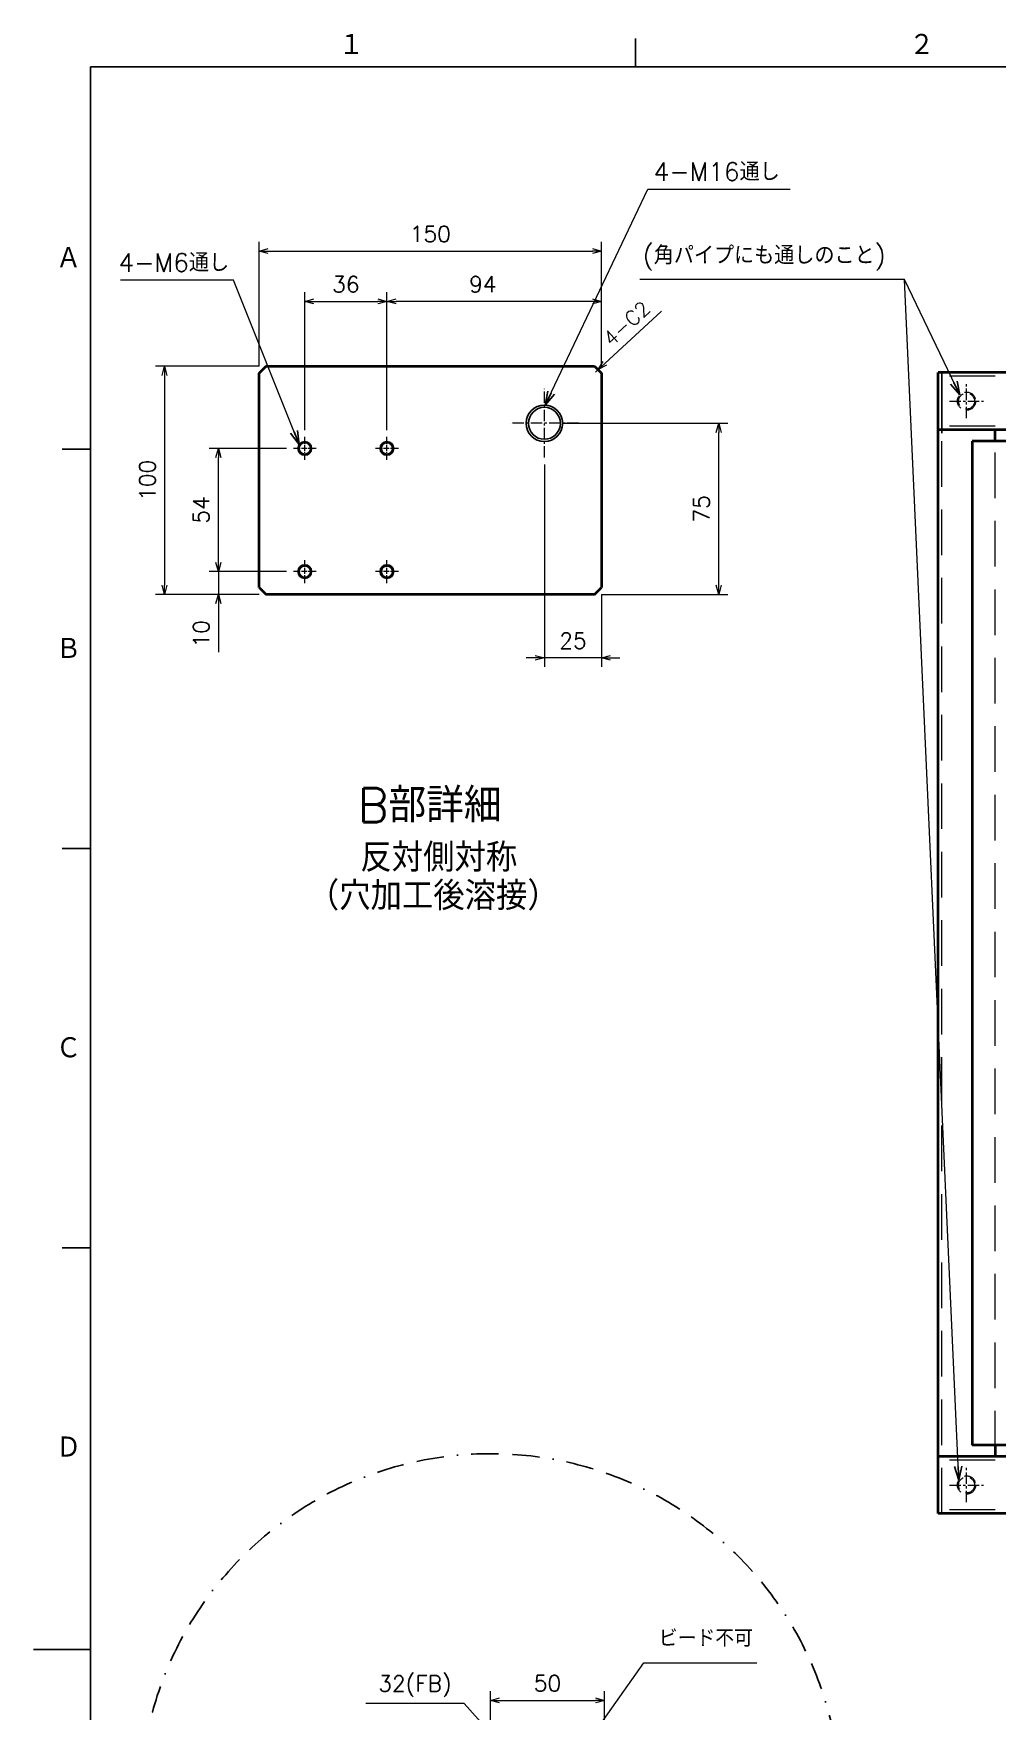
# Model space of a CAD drawing. Header units: millimetres. Extents: x 6568 to 10713, y -5304 to -2399.
# Drawn here: x 6658 to 7502, y -3890 to -2420 of the extents above; entities that cross this region are included whole.
import ezdxf
from ezdxf.enums import TextEntityAlignment as Align

# ---------------------------------------------------------------- set-up
doc = ezdxf.new("R2010")
doc.units = ezdxf.units.MM
doc.header["$LTSCALE"] = 8
doc.header["$MEASUREMENT"] = 0
for name, pattern in [('BORDERX2', [3.5, 1, -0.5, 1, -0.5, 0, -0.5]), ('CENTER', [2, 1.25, -0.25, 0.25, -0.25]), ('DASHED', [0.75, 0.5, -0.25])]:
    doc.linetypes.add(name, pattern=pattern)
doc.layers.add('DIMENSION', color=5, linetype='Continuous', lineweight=15)
doc.layers.add('TXT1', color=5, linetype='Continuous')
doc.layers.add('図面枠', color=6, linetype='Continuous')
doc.styles.add('KANJI', font='TXT', dxfattribs={"bigfont": 'BIGFONT'})
doc.styles.get("Standard").update_dxf_attribs({"font": 'txt.shx', "bigfont": 'extfont.shx'})
doc.dimstyles.get("Standard").update_dxf_attribs({"dimtxt": 3.2, "dimasz": 2.5, "dimexe": 1.5, "dimexo": 2, "dimgap": 1, "dimtad": 3, "dimdec": 3, "dimdsep": 46, "dimtxsty": 'Standard', "dimblk": 'OPEN30', "dimcen": 0.1, "dimclrd": 5, "dimclre": 5, "dimclrt": 5, "dimazin": 2, "dimtfac": 0.4, "dimtdec": 3, "dimtmove": 0, "dimatfit": 3, "dimldrblk": 'OPEN30', "dimfxl": 1, "dimtolj": 2, "dimlwd": 15, "dimlwe": 15, "dimarcsym": 0})
doc.dimstyles.new('STANDARD$0', dxfattribs={"dimtxt": 0.18, "dimasz": 0.18, "dimexe": 0.18, "dimexo": 0.0625, "dimgap": 0.09, "dimtad": 0, "dimtih": 1, "dimtoh": 1, "dimdec": 4, "dimzin": 0, "dimdsep": 46, "dimtxsty": 'Standard', "dimcen": 0.09, "dimadec": 0, "dimazin": 0, "dimtfac": 1, "dimtdec": 4, "dimtofl": 0, "dimtmove": 0, "dimatfit": 3, "dimfxl": 1, "dimtolj": 1, "dimtzin": 0, "dimarcsym": 0})

# ---------------------------------------------------------------- blocks, each defined once
blk = doc.blocks.new('YumA1')
at = {"layer": '図面枠', "color": 3, "linetype": 'Continuous'}
for p, q in [((123.5, 571), (123.5, 576)), ((28, 504), (23, 504)), ((28, 434), (23, 434)), ((28, 364), (23, 364)), ((28, 293.56), (18, 293.56))]:
    blk.add_line(p, q, dxfattribs=at)
at = {"layer": '図面枠', "color": 6, "linetype": 'Continuous'}
for p, q in [((28, 571), (819, 571)), ((28, 17), (28, 571))]:
    blk.add_line(p, q, dxfattribs=at)
at = {"layer": '図面枠', "color": 3, "linetype": 'Continuous', "style": 'KANJI'}
for s, p in [('１', (71.5, 572.88)), ('２', (171.5, 572.88)), ('Ａ', (21.93, 535.5)), ('Ｂ', (21.93, 467)), ('Ｃ', (21.93, 397)), ('Ｄ', (21.93, 327))]:
    blk.add_text(s, height=4, dxfattribs=at).set_placement(p)
blk = doc.blocks.new('_Open30')
at = {"color": 0, "lineweight": -2}
for p, q in [((-1, 0.27), (0, 0)), ((0, 0), (-1, -0.27)), ((0, 0), (-1, 0))]:
    blk.add_line(p, q, dxfattribs=at)
blk = doc.blocks.new('*D305')
at = {"color": 4, "linetype": 'Continuous', "lineweight": 13}
for p, q in [((7208, -2662.9), (7158.2, -2708.8)), ((7150.1, -2716.3), (7152.3, -2714.2))]:
    blk.add_line(p, q, dxfattribs=at)
at = {"color": 4, "linetype": 'Continuous', "lineweight": 13, "xscale": 8, "yscale": 8, "zscale": 8, "rotation": 222.6386435021874}
blk.add_blockref('_Open30', (7152.3, -2714.2), dxfattribs=at)
at = {"color": 4, "linetype": 'Continuous', "lineweight": 13, "insert": (7177.3, -2673.7), "char_height": 12.8, "attachment_point": 5, "rotation": 42.6386}
blk.add_mtext('\\A2;4-C2', dxfattribs=at)
blk = doc.blocks.new('*D304')
at = {"color": 4, "linetype": 'Continuous', "lineweight": 13}
for p, q in [((6879.3, -2783.2), (6811.5, -2783.2)), ((6819.5, -2883.2), (6819.5, -2791.2)), ((6879.3, -2891.2), (6811.5, -2891.2))]:
    blk.add_line(p, q, dxfattribs=at)
at = {"color": 4, "linetype": 'Continuous', "lineweight": 13, "xscale": 8, "yscale": 8, "zscale": 8}
for p, rotation in [((6819.5, -2783.2), 90), ((6819.5, -2891.2), 270)]:
    blk.add_blockref('_Open30', p, dxfattribs=dict(at, rotation=rotation))
at = {"color": 4, "linetype": 'Continuous', "lineweight": 13, "insert": (6804.5, -2837.2), "char_height": 14, "attachment_point": 5, "rotation": 90}
blk.add_mtext('\\A2;54', dxfattribs=at)
blk = doc.blocks.new('*D303')
at = {"color": 4, "linetype": 'Continuous', "lineweight": 13}
for p, q in [((6895.3, -2767.2), (6895.3, -2646.4)), ((6967.3, -2767.2), (6967.3, -2646.4)), ((6903.3, -2654.4), (6959.3, -2654.4))]:
    blk.add_line(p, q, dxfattribs=at)
at = {"color": 4, "linetype": 'Continuous', "lineweight": 13, "xscale": 8, "yscale": 8, "zscale": 8, "rotation": 180}
blk.add_blockref('_Open30', (6895.3, -2654.4), dxfattribs=at)
at = {"color": 4, "linetype": 'Continuous', "lineweight": 13, "xscale": 8, "yscale": 8, "zscale": 8}
blk.add_blockref('_Open30', (6967.3, -2654.4), dxfattribs=at)
at = {"color": 4, "linetype": 'Continuous', "lineweight": 13, "insert": (6931.3, -2639.4), "char_height": 14, "attachment_point": 5}
blk.add_mtext('\\A2;36', dxfattribs=at)
blk = doc.blocks.new('*D302')
at = {"color": 4, "linetype": 'Continuous', "lineweight": 13}
for p, q in [((7105.3, -2797.3), (7105.3, -2974.8)), ((7155.3, -2911.2), (7155.3, -2974.8)), ((7097.3, -2966.8), (7089.3, -2966.8)), ((7155.3, -2966.8), (7105.3, -2966.8)), ((7163.3, -2966.8), (7171.3, -2966.8))]:
    blk.add_line(p, q, dxfattribs=at)
at = {"color": 4, "linetype": 'Continuous', "lineweight": 13, "xscale": 8, "yscale": 8, "zscale": 8}
blk.add_blockref('_Open30', (7105.3, -2966.8), dxfattribs=at)
at = {"color": 4, "linetype": 'Continuous', "lineweight": 13, "xscale": 8, "yscale": 8, "zscale": 8, "rotation": 180}
blk.add_blockref('_Open30', (7155.3, -2966.8), dxfattribs=at)
at = {"color": 4, "linetype": 'Continuous', "lineweight": 13, "insert": (7130.3, -2951.8), "char_height": 14, "attachment_point": 5}
blk.add_mtext('\\A2;25', dxfattribs=at)
blk = doc.blocks.new('*D301')
at = {"color": 4, "linetype": 'Continuous', "lineweight": 13}
for p, q in [((7121.3, -2761.2), (7266, -2761.2)), ((7258, -2903.2), (7258, -2769.2)), ((7155.3, -2911.2), (7266, -2911.2))]:
    blk.add_line(p, q, dxfattribs=at)
at = {"color": 4, "linetype": 'Continuous', "lineweight": 13, "xscale": 8, "yscale": 8, "zscale": 8}
for p, rotation in [((7258, -2761.2), 90), ((7258, -2911.2), 270)]:
    blk.add_blockref('_Open30', p, dxfattribs=dict(at, rotation=rotation))
at = {"color": 4, "linetype": 'Continuous', "lineweight": 13, "insert": (7243, -2836.2), "char_height": 14, "attachment_point": 5, "rotation": 90}
blk.add_mtext('\\A2;75', dxfattribs=at)
blk = doc.blocks.new('*D300')
at = {"color": 4, "linetype": 'Continuous', "lineweight": 13}
for p, q in [((6855.3, -2711.2), (6855.3, -2602.3)), ((7155.3, -2711.2), (7155.3, -2602.3)), ((6863.3, -2610.3), (7147.3, -2610.3))]:
    blk.add_line(p, q, dxfattribs=at)
at = {"color": 4, "linetype": 'Continuous', "lineweight": 13, "xscale": 8, "yscale": 8, "zscale": 8, "rotation": 180}
blk.add_blockref('_Open30', (6855.3, -2610.3), dxfattribs=at)
at = {"color": 4, "linetype": 'Continuous', "lineweight": 13, "xscale": 8, "yscale": 8, "zscale": 8}
blk.add_blockref('_Open30', (7155.3, -2610.3), dxfattribs=at)
at = {"color": 4, "linetype": 'Continuous', "lineweight": 13, "insert": (7005.3, -2595.3), "char_height": 14, "attachment_point": 5}
blk.add_mtext('\\A2;150', dxfattribs=at)
blk = doc.blocks.new('*D299')
at = {"color": 4, "linetype": 'Continuous', "lineweight": 13}
for p, q in [((6855.3, -2711.2), (6764.3, -2711.2)), ((6772.3, -2719.2), (6772.3, -2903.2)), ((6855.3, -2911.2), (6764.3, -2911.2))]:
    blk.add_line(p, q, dxfattribs=at)
at = {"color": 4, "linetype": 'Continuous', "lineweight": 13, "xscale": 8, "yscale": 8, "zscale": 8}
for p, rotation in [((6772.3, -2711.2), 90), ((6772.3, -2911.2), 270)]:
    blk.add_blockref('_Open30', p, dxfattribs=dict(at, rotation=rotation))
at = {"color": 4, "linetype": 'Continuous', "lineweight": 13, "insert": (6757.3, -2811.2), "char_height": 14, "attachment_point": 5, "rotation": 90}
blk.add_mtext('\\A2;100', dxfattribs=at)
blk = doc.blocks.new('*D298')
at = {"color": 4, "linetype": 'Continuous', "lineweight": 13}
for p, q in [((6967.3, -2767.2), (6967.3, -2646.4)), ((7155.3, -2711.2), (7155.3, -2646.4)), ((7147.3, -2654.4), (6975.3, -2654.4))]:
    blk.add_line(p, q, dxfattribs=at)
at = {"color": 4, "linetype": 'Continuous', "lineweight": 13, "xscale": 8, "yscale": 8, "zscale": 8, "rotation": 180}
blk.add_blockref('_Open30', (6967.3, -2654.4), dxfattribs=at)
at = {"color": 4, "linetype": 'Continuous', "lineweight": 13, "xscale": 8, "yscale": 8, "zscale": 8}
blk.add_blockref('_Open30', (7155.3, -2654.4), dxfattribs=at)
at = {"color": 4, "linetype": 'Continuous', "lineweight": 13, "insert": (7051.3, -2639.4), "char_height": 14, "attachment_point": 5}
blk.add_mtext('\\A2;94', dxfattribs=at)
blk = doc.blocks.new('*D297')
at = {"color": 4, "linetype": 'Continuous', "lineweight": 13}
for p, q in [((6819.5, -2883.2), (6819.5, -2875.2)), ((6879.3, -2891.2), (6811.5, -2891.2)), ((6819.5, -2891.2), (6819.5, -2911.2)), ((6855.3, -2911.2), (6811.5, -2911.2)), ((6819.5, -2919.2), (6819.5, -2961.9))]:
    blk.add_line(p, q, dxfattribs=at)
at = {"color": 4, "linetype": 'Continuous', "lineweight": 13, "xscale": 8, "yscale": 8, "zscale": 8}
for p, rotation in [((6819.5, -2891.2), 270), ((6819.5, -2911.2), 90)]:
    blk.add_blockref('_Open30', p, dxfattribs=dict(at, rotation=rotation))
at = {"color": 4, "linetype": 'Continuous', "lineweight": 13, "insert": (6804.5, -2945.7), "char_height": 14, "attachment_point": 5, "rotation": 90}
blk.add_mtext('\\A2;10', dxfattribs=at)
blk = doc.blocks.new('*D438')
at = {"color": 4, "linetype": 'Continuous', "lineweight": 13}
for p, q in [((7058, -3974.3), (7058, -3872.6)), ((7066, -3880.6), (7150, -3880.6)), ((7158, -3974.3), (7158, -3872.6))]:
    blk.add_line(p, q, dxfattribs=at)
at = {"color": 4, "linetype": 'Continuous', "lineweight": 13, "xscale": 8, "yscale": 8, "zscale": 8, "rotation": 180}
blk.add_blockref('_Open30', (7058, -3880.6), dxfattribs=at)
at = {"color": 4, "linetype": 'Continuous', "lineweight": 13, "xscale": 8, "yscale": 8, "zscale": 8}
blk.add_blockref('_Open30', (7158, -3880.6), dxfattribs=at)
at = {"color": 4, "linetype": 'Continuous', "lineweight": 13, "insert": (7108, -3865.6), "char_height": 14, "attachment_point": 5}
blk.add_mtext('\\A2;50', dxfattribs=at)
blk = doc.blocks.new('*D439')
at = {"color": 4, "linetype": 'Continuous', "lineweight": 13}
for p, q in [((7034.8, -3883.2), (6948.8, -3883.2)), ((7066.9, -3919), (7034.8, -3883.2)), ((7034.9, -3965.3), (7034.9, -3911)), ((7098.9, -3965.3), (7098.9, -3911)), ((7042.9, -3919), (7090.9, -3919))]:
    blk.add_line(p, q, dxfattribs=at)
at = {"color": 4, "linetype": 'Continuous', "lineweight": 13, "xscale": 8, "yscale": 8, "zscale": 8, "rotation": 180}
blk.add_blockref('_Open30', (7034.9, -3919), dxfattribs=at)
at = {"color": 4, "linetype": 'Continuous', "lineweight": 13, "xscale": 8, "yscale": 8, "zscale": 8}
blk.add_blockref('_Open30', (7098.9, -3919), dxfattribs=at)
at = {"color": 4, "linetype": 'Continuous', "lineweight": 13, "insert": (6991.8, -3868.2), "char_height": 14, "attachment_point": 5}
blk.add_mtext('\\A2;32(FB)', dxfattribs=at)

msp = doc.modelspace()

# ---------------------------------------------------------------- linework, layer by layer
at = {"lineweight": 35}
for p, q in [((6861.2771, -2711.2283), (6855.2771, -2717.2283)), ((6855.2771, -2717.2283), (6861.2771, -2711.2283)), ((6855.2771, -2905.2283), (6855.2771, -2717.2283)), ((6861.2771, -2711.2283), (7149.2771, -2711.2283)), ((7149.2771, -2711.2283), (7155.2771, -2717.2283)), ((7155.2771, -2717.2283), (7155.2771, -2905.2283)), ((6855.2771, -2905.2283), (6861.2771, -2911.2283)), ((7149.2771, -2911.2283), (6861.2771, -2911.2283)), ((7149.2771, -2911.2283), (7155.2771, -2905.2283))]:
    msp.add_line(p, q, dxfattribs=at)
at = {"color": 105, "lineweight": 35}
for p, q in [((7892.7909, -2716.8207), (7450.2794, -2716.8207)), ((7450.2794, -3716.8207), (7450.2794, -2716.8207)), ((7890.9585, -2766.8207), (7450.2794, -2766.8207)), ((7450.2794, -3666.8207), (7450.2794, -2766.8207)), ((7480.2794, -2776.8207), (7480.2794, -3656.8207)), ((7892.4117, -2776.8207), (7480.2794, -2776.8207)), ((7500.2794, -2776.8207), (7500.2794, -2766.8207)), ((7889.3136, -3656.8207), (7480.2794, -3656.8207)), ((7500.2794, -3656.8207), (7500.2794, -3666.8207)), ((7890.4579, -3666.8207), (7450.2794, -3666.8207)), ((7890.4108, -3716.8207), (7450.2794, -3716.8207))]:
    msp.add_line(p, q, dxfattribs=at)
at = {"color": 105}
msp.add_line((7453.4794, -2769.7975), (7453.4794, -2716.8207), dxfattribs=at)
at = {"color": 105, "linetype": 'DASHED', "lineweight": 9, "ltscale": 10}
for p, q in [((8700.2541, -2720.0207), (7453.4794, -2720.0207)), ((8700.2541, -2763.6207), (7453.4794, -2763.6207)), ((7453.4794, -3716.8207), (7453.4794, -2769.7975)), ((7500.2794, -3666.8207), (7500.2794, -2766.8207)), ((7500.2794, -3666.8207), (7500.2794, -2766.8207)), ((7500.2794, -3666.8207), (7500.2794, -2766.8207)), ((8700.2541, -3670.0207), (7453.4794, -3670.0207)), ((8700.2541, -3713.6207), (7453.4794, -3713.6207))]:
    msp.add_line(p, q, dxfattribs=at)
at = {"color": 1, "linetype": 'CENTER', "lineweight": 13}
for p, q in [((7105.2771, -2791.2911), (7105.2771, -2731.1654)), ((7475.2794, -2756.8521), (7475.2794, -2726.7892)), ((7460.2479, -2741.8207), (7490.3108, -2741.8207)), ((7135.3399, -2761.2283), (7075.2142, -2761.2283)), ((7475.2794, -3706.8521), (7475.2794, -3676.7892)), ((7460.2479, -3691.8207), (7490.3108, -3691.8207))]:
    msp.add_line(p, q, dxfattribs=at)
at = {"color": 1, "linetype": 'CENTER', "lineweight": 13, "ltscale": 0.5}
for p, q in [((6895.2771, -2793.2492), (6895.2771, -2773.2073)), ((6967.2771, -2793.2492), (6967.2771, -2773.2073)), ((6905.298, -2783.2283), (6885.2561, -2783.2283)), ((6977.298, -2783.2283), (6957.2561, -2783.2283)), ((6895.2771, -2901.2492), (6895.2771, -2881.2073)), ((6967.2771, -2901.2492), (6967.2771, -2881.2073)), ((6905.298, -2891.2283), (6885.2561, -2891.2283)), ((6977.298, -2891.2283), (6957.2561, -2891.2283))]:
    msp.add_line(p, q, dxfattribs=at)
at = {"color": 105, "linetype": 'DASHED', "lineweight": 13, "ltscale": 3}
for centre, radius in [((7475.2794, -2741.8207), 8), ((7475.2794, -2741.8207), 7), ((7475.2794, -3691.8207), 8), ((7475.2794, -3691.8207), 7)]:
    msp.add_circle(centre, radius, dxfattribs=at)
for centre, radius in [((7105.2771, -2761.2283), 16), ((7105.2771, -2761.2283), 14), ((6895.2771, -2783.2283), 6), ((6895.2771, -2783.2283), 5), ((6967.2771, -2783.2283), 6), ((6967.2771, -2783.2283), 5), ((6895.2771, -2891.2283), 6), ((6895.2771, -2891.2283), 5), ((6967.2771, -2891.2283), 6), ((6967.2771, -2891.2283), 5)]:
    msp.add_circle(centre, radius)
at = {"linetype": 'BORDERX2', "ltscale": 3}
msp.add_circle((7057.991, -3971.2653), 306.9181, dxfattribs=at)

# ---------------------------------------------------------------- block references
at = {"layer": '図面枠', "xscale": 4.999997979999534, "yscale": 4.999997980000443, "zscale": 4.999997980000008}
msp.add_blockref('YumA1', (6567.5441, -5303.8499), dxfattribs=at)

# ---------------------------------------------------------------- texts
at = {"layer": 'DIMENSION', "color": 4, "lineweight": 13, "attachment_point": 7}
for s, insert, char_height in [('4-M16通し', (7200.9602, -2548.6632), 16), ('(角パイプにも通しのこと)', (7191.5072, -2627.2475), 16), ('4-M6通し', (6732.0195, -2628.3499), 16), ('ビード不可', (7205.5165, -3833.5965), 15)]:
    msp.add_mtext(s, dxfattribs=dict(at, insert=insert, char_height=char_height))
at = {"layer": 'TXT1'}
for s, height, p in [('B部詳細', 30, (7004.6521, -3094.3997)), ('反対側対称', 25, (7012.7137, -3140.5556)), ('（穴加工後溶接）', 25, (7007.8759, -3174.0851))]:
    msp.add_text(s, height=height, dxfattribs=at).set_placement(p, align=Align.MIDDLE)

# ---------------------------------------------------------------- dimensions: what is measured, and where the dimension line sits
at = {"color": 4, "linetype": 'Continuous', "lineweight": 13}
for base, p1, p2, picture, middle in [((7155.2771, -2610.2713), (6855.2771, -2717.2283), (7155.2771, -2717.2283), '*D300', (7005.2771, -2595.2713)), ((7157.991, -3880.5706), (7057.991, -3980.2653), (7157.991, -3980.2653), '*D438', (7107.991, -3865.5706))]:
    dim = msp.add_linear_dim(base=base, p1=p1, p2=p2, dimstyle='STANDARD$0', override={"dimscale": 4, "dimtxt": 3.5, "dimasz": 2, "dimexe": 2, "dimexo": 1.5, "dimgap": 2, "dimtad": 3, "dimtih": 0, "dimtoh": 0, "dimdec": 3, "dimlfac": 0.5, "dimzin": 8, "dimdsep": 0, "dimblk1": 'Open30', "dimblk2": 'Open30', "dimsah": 1, "dimcen": 0.1, "dimclrd": 4, "dimclre": 4, "dimclrt": 4, "dimadec": 2, "dimazin": 2, "dimtp": 0.03, "dimtfac": 0.7, "dimtdec": 3, "dimtofl": 1, "dimldrblk": 'Open30', "dimtvp": 0.7, "dimtolj": 2, "dimtzin": 8, "dimlwd": 13, "dimlwe": 13}, dxfattribs=at)
    dim.commit()
    dim.dimension.update_dxf_attribs({"geometry": picture, "text_midpoint": middle})
for base, p1, p2, picture, middle in [((6967.2771, -2654.3576), (6895.2771, -2773.2073), (6967.2771, -2773.2073), '*D303', (6931.2771, -2654.3576)), ((6967.2771, -2654.3576), (7155.2771, -2717.2283), (6967.2771, -2773.2073), '*D298', (7051.2771, -2654.3576)), ((7105.2771, -2966.8265), (7155.2771, -2905.2283), (7105.2771, -2791.2911), '*D302', (7130.2771, -2966.8265))]:
    dim = msp.add_linear_dim(base=base, p1=p1, p2=p2, dimstyle='STANDARD$0', override={"dimscale": 4, "dimtxt": 3.5, "dimasz": 2, "dimexe": 2, "dimexo": 1.5, "dimgap": 2, "dimtad": 3, "dimtih": 0, "dimtoh": 0, "dimdec": 3, "dimlfac": 0.5, "dimzin": 8, "dimdsep": 0, "dimblk1": 'Open30', "dimblk2": 'Open30', "dimsah": 1, "dimcen": 0.1, "dimclrd": 4, "dimclre": 4, "dimclrt": 4, "dimadec": 2, "dimazin": 2, "dimtp": 0.03, "dimtfac": 0.7, "dimtdec": 3, "dimtofl": 1, "dimldrblk": 'Open30', "dimtvp": 0.7, "dimtolj": 2, "dimtzin": 8, "dimlwd": 13, "dimlwe": 13}, dxfattribs=at)
    dim.commit()
    dim.dimension.update_dxf_attribs({"geometry": picture, "text_midpoint": middle, "dimtype": 160})
dim = msp.add_radius_dim(center=(7150.0749, -2716.256), mpoint=(7152.2771, -2714.2283), text='4-C2', dimstyle='Standard', override={"dimscale": 4, "dimasz": 2, "dimexe": 2, "dimexo": 1.5, "dimgap": 1.6, "dimdsep": 0, "dimblk1": 'Open30', "dimblk2": 'Open30', "dimsah": 1, "dimclrd": 4, "dimclre": 4, "dimclrt": 4, "dimtp": 0.03, "dimtfac": 0.7, "dimtvp": 0.7, "dimlwd": 13, "dimlwe": 13}, dxfattribs=at)
dim.commit()
dim.dimension.update_dxf_attribs({"geometry": '*D305', "text_midpoint": (7186.0185, -2683.1595)})
dim = msp.add_linear_dim(base=(6772.2889, -2911.2283), p1=(6861.2771, -2711.2283), p2=(6861.2771, -2911.2283), angle=270, dimstyle='STANDARD$0', override={"dimscale": 4, "dimtxt": 3.5, "dimasz": 2, "dimexe": 2, "dimexo": 1.5, "dimgap": 2, "dimtad": 3, "dimtih": 0, "dimtoh": 0, "dimdec": 3, "dimlfac": 0.5, "dimzin": 8, "dimdsep": 0, "dimblk1": 'Open30', "dimblk2": 'Open30', "dimsah": 1, "dimcen": 0.1, "dimclrd": 4, "dimclre": 4, "dimclrt": 4, "dimadec": 2, "dimazin": 2, "dimtp": 0.03, "dimtfac": 0.7, "dimtdec": 3, "dimtofl": 1, "dimldrblk": 'Open30', "dimtvp": 0.7, "dimtolj": 2, "dimtzin": 8, "dimlwd": 13, "dimlwe": 13}, dxfattribs=at)
dim.commit()
dim.dimension.update_dxf_attribs({"geometry": '*D299', "text_midpoint": (6757.2889, -2811.2283)})
for base, p1, p2, picture, middle in [((7257.9741, -2761.2283), (7149.2771, -2911.2283), (7115.3399, -2761.2283), '*D301', (7257.9741, -2836.2283)), ((6819.4876, -2783.2283), (6885.2561, -2891.2283), (6885.2561, -2783.2283), '*D304', (6819.4876, -2837.2283)), ((6819.4876, -2891.2283), (6861.2771, -2911.2283), (6885.2561, -2891.2283), '*D297', (6819.4876, -2945.7283))]:
    dim = msp.add_linear_dim(base=base, p1=p1, p2=p2, angle=270, dimstyle='STANDARD$0', override={"dimscale": 4, "dimtxt": 3.5, "dimasz": 2, "dimexe": 2, "dimexo": 1.5, "dimgap": 2, "dimtad": 3, "dimtih": 0, "dimtoh": 0, "dimdec": 3, "dimlfac": 0.5, "dimzin": 8, "dimdsep": 0, "dimblk1": 'Open30', "dimblk2": 'Open30', "dimsah": 1, "dimcen": 0.1, "dimclrd": 4, "dimclre": 4, "dimclrt": 4, "dimadec": 2, "dimazin": 2, "dimtp": 0.03, "dimtfac": 0.7, "dimtdec": 3, "dimtofl": 1, "dimldrblk": 'Open30', "dimtvp": 0.7, "dimtolj": 2, "dimtzin": 8, "dimlwd": 13, "dimlwe": 13}, dxfattribs=at)
    dim.commit()
    dim.dimension.update_dxf_attribs({"geometry": picture, "text_midpoint": middle, "dimtype": 160})
dim = msp.add_linear_dim(base=(7098.9029, -3919.0181), p1=(7034.9029, -3971.2653), p2=(7098.9029, -3971.2653), text='<>(FB)', dimstyle='STANDARD$0', override={"dimscale": 4, "dimtxt": 3.5, "dimasz": 2, "dimexe": 2, "dimexo": 1.5, "dimgap": 2, "dimtad": 3, "dimtih": 0, "dimtoh": 0, "dimdec": 3, "dimlfac": 0.5, "dimzin": 8, "dimdsep": 0, "dimblk1": 'Open30', "dimblk2": 'Open30', "dimsah": 1, "dimcen": 0.1, "dimclrd": 4, "dimclre": 4, "dimclrt": 4, "dimadec": 2, "dimazin": 2, "dimtp": 0.03, "dimtfac": 0.7, "dimtdec": 3, "dimtofl": 1, "dimtmove": 1, "dimldrblk": 'Open30', "dimtvp": 0.7, "dimtolj": 2, "dimtzin": 8, "dimlwd": 13, "dimlwe": 13}, dxfattribs=at)
dim.commit()
dim.dimension.update_dxf_attribs({"geometry": '*D439', "text_midpoint": (7026.8063, -3883.1797), "dimtype": 160})

# ---------------------------------------------------------------- leaders
for points in [[(7106.0074, -2745.2449), (7195.9416, -2556.0557), (7320.6759, -2556.0557)], [(6890.3373, -2779.8226), (6832.7315, -2635.7424), (6733.6813, -2635.7424)], [(7469.4097, -2736.3849), (7421.0012, -2635.0533), (7188.8033, -2635.1445)], [(7468.5464, -3687.5001), (7421.0012, -2635.0533), (7188.8033, -2635.1445)], [(7098.9029, -3980.2653), (7192.4216, -3847.5608), (7291.4718, -3847.5608)]]:
    msp.add_leader(points, dimstyle='Standard', override={"dimscale": 4, "dimtxt": 7, "dimasz": 3, "dimexe": 3, "dimexo": 3, "dimgap": 5, "dimlfac": 0.5, "dimdsep": 0, "dimclrd": 4, "dimclre": 4, "dimclrt": 4, "dimtp": 0.03, "dimtfac": 0.7, "dimtvp": 0.7, "dimlwd": 13, "dimlwe": 13}, dxfattribs=at)

doc.saveas('drawing.dxf')
